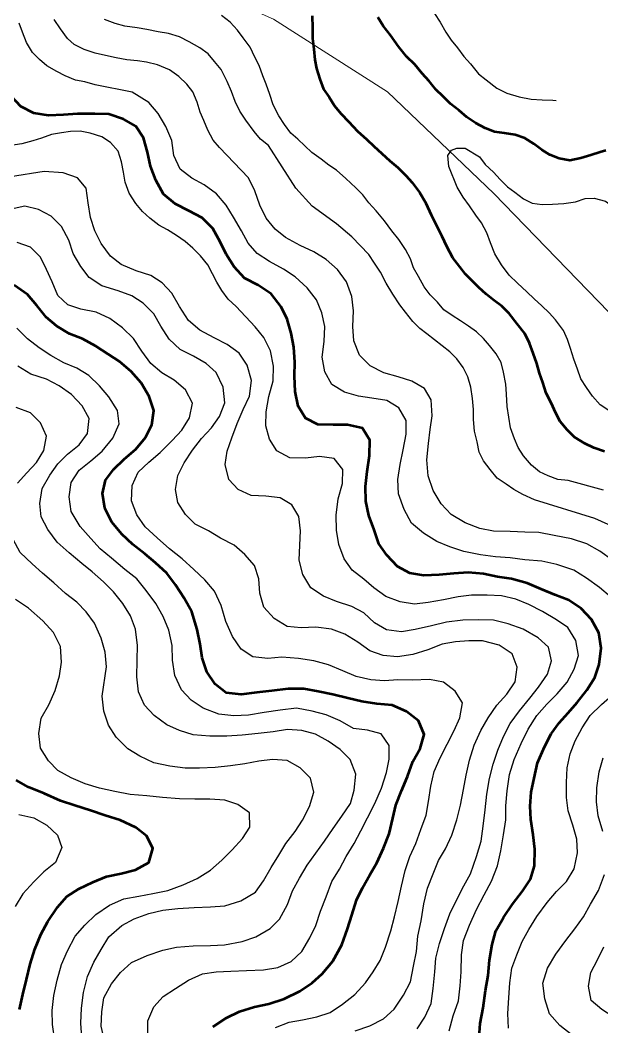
# Model space of a CAD drawing. Header units: metres. Extents: x 545098 to 555652, y 1854398 to 1862642.
# Drawn here: x 549858.2 to 550121.9, y 1860034.9 to 1860491.4 of the extents above; entities that cross this region are included whole.
import ezdxf

# ---------------------------------------------------------------- set-up
doc = ezdxf.new("R2010")
doc.units = ezdxf.units.M
doc.header["$LTSCALE"] = 6.8
for name, color, linetype, lineweight in [('1', 7, 'Continuous', 25), ('2', 7, 'Continuous', 53), ('52', 7, 'Continuous', 13)]:
    doc.layers.add(name, color=color, linetype=linetype, lineweight=lineweight)

msp = doc.modelspace()

# ---------------------------------------------------------------- linework, layer by layer
at = {"layer": '1'}
for points in [[(549945.64, 1860436.99), (549943.25, 1860441.48), (549941.43, 1860445.86), (549939.85, 1860449.72), (549938.39, 1860454.15), (549936.53, 1860458.89), (549933.71, 1860462.41), (549930.16, 1860465.85), (549925.93, 1860468.83), (549920.49, 1860471.12), (549915.56, 1860472.36), (549911.43, 1860472.96), (549906.58, 1860473.47), (549901.69, 1860474.35), (549896.95, 1860475.43), (549892.22, 1860476.51), (549887.24, 1860478.11), (549882.73, 1860480.33), (549879.63, 1860483.08), (549876.52, 1860487.49), (549873.61, 1860491.73)], [(549957.86, 1860450.15), (549955.68, 1860454.49), (549954.01, 1860459.07), (549951.99, 1860463.61), (549949.31, 1860468.99), (549946.28, 1860472.67), (549943.46, 1860476.2), (549939.64, 1860478.86), (549934.88, 1860481.6), (549930.38, 1860483.81), (549925.4, 1860485.41), (549920.71, 1860486.13), (549915.61, 1860487.16), (549911.28, 1860487.93), (549905.66, 1860488.72), (549901.29, 1860489.84), (549896.47, 1860491.65)], [(550010.45, 1860415.39), (550005.89, 1860419.62), (550001.57, 1860423.33), (549998.15, 1860425.67), (549994.69, 1860428.38), (549990.46, 1860431.36), (549987.32, 1860434.48), (549984.02, 1860437.39), (549980.92, 1860440.14), (549978.06, 1860444.03), (549975.55, 1860447.96), (549972.92, 1860452.98), (549971.41, 1860457.77), (549969.75, 1860462.35), (549968.18, 1860466.21), (549966.51, 1860470.79), (549964.57, 1860474.61), (549962.55, 1860479.15), (549959.27, 1860483.35), (549956.81, 1860486.92), (549953.43, 1860490.56), (549949.56, 1860493.58)], [(550046.11, 1860494.48), (550048.62, 1860490.55), (550051.21, 1860485.9), (550053.67, 1860482.33), (550056.49, 1860478.81), (550059.36, 1860474.92), (550062.34, 1860471.6), (550066.02, 1860467.08), (550069.48, 1860464.37), (550074.37, 1860460.55), (550078.87, 1860458.34), (550084.42, 1860456.62), (550089.88, 1860455.63), (550094.89, 1860455.32), (550099.69, 1860455.16), (550101.14, 1860455.01)], [(549951.58, 1860407.57), (549947.16, 1860412.64), (549941.6, 1860416.67), (549935.97, 1860419.79), (549930.77, 1860423.86), (549927.84, 1860430.02), (549927.02, 1860436.8), (549924.25, 1860443.16), (549920.82, 1860449.08), (549916.55, 1860454.06), (549909.02, 1860458.69), (549892.14, 1860462.15), (549887.57, 1860463.44), (549883.24, 1860464.2), (549878.57, 1860466.21), (549874.84, 1860468.15), (549870.29, 1860470.72), (549866.99, 1860473.63), (549863.85, 1860476.75), (549861.1, 1860481.2), (549859.23, 1860485.95), (549857.82, 1860490.01)], [(550124.81, 1860262.64), (550118.66, 1860265.51), (550091.38, 1860273.85), (550086.11, 1860276.34), (550081.97, 1860278.59), (550078.55, 1860280.94), (550074.53, 1860283.76), (550071.3, 1860287.6), (550068.23, 1860291.65), (550066.29, 1860295.46), (550065.35, 1860300.14), (550064.21, 1860304.97), (550063.75, 1860310.25), (550063.74, 1860314.85), (550063.33, 1860319.78), (550062.51, 1860325.01), (550061.2, 1860329.64), (550059.02, 1860333.98), (550056.15, 1860337.87), (550053.01, 1860340.98), (550042.63, 1860349.11), (550039.37, 1860351.66), (550036.23, 1860354.77), (550032.96, 1860358.98), (550030.34, 1860362.34), (550027.18, 1860367.11), (550024.18, 1860372.08), (550021.55, 1860377.1), (550018.84, 1860381.19), (550016.33, 1860385.12), (550008.6, 1860393.23), (550001.65, 1860399.02), (549990.65, 1860407.13), (549983.13, 1860415.24), (549970.77, 1860434.56), (549967.1, 1860437.43), (549964.28, 1860440.95), (549960.57, 1860446.06), (549957.86, 1860450.15)], [(550052.74, 1860033.13), (550054.46, 1860039.86), (550056.89, 1860046.67), (550057.69, 1860053.47), (550058.18, 1860059.86), (550058.25, 1860067.55), (550059.26, 1860074.1), (550061.85, 1860081.11), (550065.15, 1860088.21), (550068.52, 1860094.78), (550071.9, 1860100.94), (550074.54, 1860107.91), (550076.15, 1860114.8), (550077.32, 1860121.96), (550078.36, 1860128.73), (550078.44, 1860135.21), (550078.95, 1860141.92), (550080.05, 1860149.29), (550082.18, 1860156.11), (550085.28, 1860163.36), (550088.46, 1860169.9), (550092.4, 1860176.18), (550097.03, 1860181.27), (550101.63, 1860185.98), (550106.19, 1860191.29), (550109.43, 1860197.07), (550111.31, 1860203.27), (550110.09, 1860210.04), (550106.44, 1860215.96), (550101.35, 1860219.54), (550095.03, 1860223.2), (550088.85, 1860226.43), (550082.95, 1860228.79), (550076.42, 1860230.35), (550069.87, 1860230.63), (550062.8, 1860230.68), (550056.74, 1860229.94), (550050.2, 1860228.6), (550043.11, 1860227.38), (550037.05, 1860226.64), (550030.41, 1860227.64), (550023.95, 1860230.11), (550018.59, 1860233.98), (550013.95, 1860237.94), (550008.74, 1860242.02), (550005.04, 1860247.18), (550002.63, 1860253.58), (550001.65, 1860260.16), (550001.53, 1860267.02), (550002.45, 1860274.38), (550004.32, 1860281.3), (550004.45, 1860287.65), (550000.59, 1860292.61), (549993.95, 1860293.62), (549987.53, 1860292.83), (549980.46, 1860292.88), (549974.63, 1860296.15), (549971.28, 1860301.35), (549969.63, 1860307.49), (549969.76, 1860313.84), (549970.92, 1860320.68), (549972.95, 1860327.81), (549973.04, 1860334.52), (549971.65, 1860341.41), (549968.73, 1860347.57), (549964.71, 1860352.33), (549956.11, 1860361.52), (549952.56, 1860364.96), (549949.69, 1860368.84), (549947.39, 1860372.61), (549945.45, 1860376.43), (549943.31, 1860380.4), (549940.04, 1860384.61), (549936.49, 1860388.04), (549932.99, 1860391.11), (549929.16, 1860393.78), (549924.98, 1860396.4), (549921.04, 1860398.49), (549916.97, 1860401.68), (549913.67, 1860404.59), (549910.64, 1860408.28), (549907.69, 1860412.89), (549905.78, 1860417.99), (549905.04, 1860422.51), (549904.1, 1860427.18), (549902.6, 1860431.97), (549899.17, 1860435.97), (549895.19, 1860438.43), (549890, 1860440.19), (549885.47, 1860441.11), (549881.07, 1860440.94), (549876.92, 1860440.25), (549872.41, 1860439.52), (549867.82, 1860437.86), (549863.92, 1860436.65), (549858.93, 1860435.3)], [(550126.92, 1860246.32), (550120.96, 1860250.66), (550115.13, 1860253.93), (550108.16, 1860256.16), (550100.36, 1860257.74), (550093.32, 1860259.06), (550086.97, 1860259.19), (550080.42, 1860259.48), (550072.8, 1860259.64), (550066.67, 1860260.88), (550060.02, 1860263.51), (550053.59, 1860267.25), (550049.01, 1860272.13), (550045.37, 1860278.2), (550043.12, 1860284.8), (550042.61, 1860291.98), (550043.32, 1860299.49), (550044.01, 1860305.73), (550045.06, 1860312.01), (550044.54, 1860319.19), (550041.55, 1860324.44), (550035.72, 1860327.71), (550029.51, 1860329.67), (550023.14, 1860331.43), (550016.95, 1860334.66), (550012.02, 1860339.49), (550009.41, 1860346.05), (550008.99, 1860352.51), (550009.39, 1860359.62), (550008.6, 1860366.04), (550006.15, 1860372.8), (550002.05, 1860378.28), (549996.96, 1860382.91), (549991.28, 1860386.38), (549985.14, 1860389.25), (549978.55, 1860392.8), (549973.75, 1860396.56), (549969.69, 1860401.67), (549966.81, 1860407.48), (549964.56, 1860414.08), (549961.68, 1860419.89), (549948.62, 1860433.67), (549945.64, 1860436.99)], [(549858.93, 1860435.3), (549854.05, 1860434.52)], [(550059.07, 1860411.17), (550056.32, 1860415.62), (550052.48, 1860425.06), (550052.06, 1860430.04), (550053.72, 1860432.52), (550056.2, 1860433.35), (550059.93, 1860433.35), (550066.43, 1860429.37), (550069.05, 1860426.01), (550072.8, 1860422.41), (550075.78, 1860419.1), (550079.13, 1860415.82), (550082.54, 1860413.47), (550086.41, 1860410.45), (550090.35, 1860408.35), (550094.84, 1860407.79), (550099.6, 1860408), (550104.72, 1860408.26), (550109.96, 1860409.08), (550114.39, 1860410.54), (550118.42, 1860410.66), (550123.56, 1860409.27), (550127.79, 1860406.28), (550131.5, 1860403.05)], [(550038.12, 1860034.06), (550041.6, 1860039.27), (550044.59, 1860045.59), (550045.46, 1860052.34), (550046.14, 1860059.89), (550046.71, 1860066.07), (550048.36, 1860072.69), (550050.52, 1860079.57), (550053.04, 1860086.16), (550056.24, 1860092.61), (550059.42, 1860098.83), (550062.38, 1860104.26), (550065.03, 1860112.19), (550067.26, 1860119.16), (550068.06, 1860125.95), (550068.98, 1860133.31), (550069.74, 1860140.46), (550071.05, 1860147.5), (550072.71, 1860154.04), (550074.82, 1860160.45), (550077.34, 1860166.55), (550080.41, 1860172.53), (550084.6, 1860178.29), (550089.34, 1860183.94), (550093.26, 1860188.94), (550097.24, 1860194.86), (550099.05, 1860200.87), (550097.75, 1860207.05), (550093.06, 1860211.37), (550086.22, 1860215.2), (550079.41, 1860217.62), (550072.74, 1860219.3), (550065.83, 1860219.54), (550058.84, 1860219.37), (550051.45, 1860218.38), (550044.76, 1860216.84), (550037.34, 1860215.07), (550031.08, 1860214.08), (550024.28, 1860214.88), (550018.86, 1860218.16), (550013.97, 1860222.63), (550008.54, 1860225.59), (550001.58, 1860227.82), (549995.68, 1860230.18), (549989.96, 1860234.01), (549986.32, 1860240.08), (549984.63, 1860246.57), (549985.07, 1860253.32), (549985.36, 1860259.88), (549984.58, 1860266.3), (549981.39, 1860271.7), (549976.11, 1860274.86), (549969.52, 1860275.51), (549962.97, 1860275.79), (549957.02, 1860278.51), (549952.85, 1860283.07), (549951.11, 1860289.92), (549952, 1860296), (549954.15, 1860302.06), (549956.63, 1860308.51), (549959.3, 1860314.81), (549962.17, 1860320.95), (549963.13, 1860327.95), (549961.19, 1860334.95), (549957.44, 1860340.47), (549952.08, 1860344.34), (549946.09, 1860347.42), (549939.71, 1860350.8), (549934.46, 1860355.23), (549930.43, 1860361.62), (549926.99, 1860367.54), (549922.61, 1860372.25), (549917.5, 1860375.61), (549910.73, 1860377.68), (549904.03, 1860380.67), (549899.23, 1860384.43), (549894.92, 1860390.06), (549892.04, 1860395.86), (549890.03, 1860401.95), (549889.05, 1860408.53), (549888.18, 1860415.24), (549884.13, 1860419.88), (549877.76, 1860422.19), (549869.08, 1860422.77), (549853.87, 1860420.4)], [(550122.6, 1860278.35), (550106.61, 1860282.69), (550101.96, 1860283.05), (550097.56, 1860284.85), (550093.61, 1860286.63), (550089.99, 1860289.63), (550086.35, 1860293.79), (550084.05, 1860297.56), (550082.27, 1860301.58), (550080.56, 1860306.52), (550079.79, 1860311.4), (550079.01, 1860316.28), (550078.71, 1860321.76), (550078.34, 1860326.32), (550077.31, 1860331.72), (550076.21, 1860336.19), (550074.07, 1860340.16), (550071.05, 1860343.84), (550068.27, 1860347), (550065.13, 1860350.12), (550061.51, 1860352.62), (550057.89, 1860355.13), (550054.11, 1860357.43), (550050.29, 1860360.1), (550047.48, 1860363.52), (550044.03, 1860366.87), (550041.33, 1860370.54), (550038.73, 1860375.19), (550036.59, 1860379.17), (550035.18, 1860383.23), (550032.83, 1860387.36), (550029.88, 1860391.98), (550026.65, 1860395.82), (550023.33, 1860400.38), (550019.65, 1860404.91), (550016.26, 1860408.54), (550013.6, 1860412.27), (550010.45, 1860415.39)], [(550125.58, 1860314.14), (550121.19, 1860316.92), (550117.75, 1860320.92), (550114.89, 1860324.8), (550112.38, 1860328.73), (550110.92, 1860333.16), (550109.26, 1860337.74), (550107.76, 1860342.53), (550106.34, 1860346.59), (550104.56, 1860350.61), (550100.84, 1860355.5), (550098.06, 1860358.66), (550094.72, 1860361.93), (550091.21, 1860365), (550087.87, 1860368.28), (550083.71, 1860372.19), (550079.96, 1860375.78), (550076.43, 1860380.51), (550073.43, 1860385.48), (550071.36, 1860390.39), (550069.7, 1860394.97), (550067.31, 1860399.47), (550064.85, 1860403.03), (550061.94, 1860407.28), (550059.07, 1860411.17)], [(550010.07, 1860033.15), (550016.67, 1860035.4), (550022.99, 1860038.53), (550027.71, 1860042.9), (550032.01, 1860049.22), (550035.24, 1860055.41), (550036.55, 1860062.45), (550037.91, 1860069.13), (550038.51, 1860076.08), (550040.02, 1860082.96), (550041.25, 1860090.72), (550042.92, 1860097.8), (550045.4, 1860104.25), (550047.91, 1860110.35), (550051.07, 1860115.63), (550053.94, 1860121.77), (550056.17, 1860128.74), (550057.89, 1860135.46), (550059.2, 1860142.5), (550060.4, 1860148.99), (550061.92, 1860155.87), (550063.99, 1860162.64), (550066.98, 1860169.34), (550070.45, 1860175.01), (550074.28, 1860180.73), (550078.91, 1860185.82), (550082.58, 1860191.33), (550083.58, 1860197.97), (550081.22, 1860204.02), (550075.3, 1860208), (550067.82, 1860209.99), (550061.66, 1860209.96), (550055.56, 1860209.58), (550049.53, 1860208.49), (550042.97, 1860205.88), (550036.17, 1860203.78), (550029.23, 1860202.76), (550022.84, 1860203.24), (550016.78, 1860205.4), (550011.22, 1860209.43), (550005.35, 1860213.06), (549999.29, 1860215.22), (549992.3, 1860216.18), (549985.63, 1860215.91), (549979.24, 1860216.4), (549973.37, 1860220.03), (549968.75, 1860225.26), (549966.89, 1860231.55), (549966.47, 1860238.01), (549964.46, 1860244.1), (549960.04, 1860249.18), (549955.19, 1860253.29), (549949.01, 1860256.52), (549943.53, 1860259.84), (549937.55, 1860262.91), (549933.22, 1860267.27), (549929.67, 1860272.63), (549928.57, 1860278.65), (549929.62, 1860284.94), (549932.53, 1860290.72), (549936.36, 1860296.44), (549940.43, 1860301.64), (549944.91, 1860306.53), (549948.62, 1860311.69), (549950.94, 1860317.94), (549950.27, 1860324.92), (549947.1, 1860331.6), (549942.61, 1860335.76), (549936.78, 1860339.03), (549930.8, 1860342.1), (549925.71, 1860346.73), (549921.91, 1860352.61), (549918.88, 1860358.21), (549913.95, 1860363.04), (549908.83, 1860366.4), (549902.57, 1860368.71), (549895.25, 1860370.9), (549889.53, 1860374.73), (549885.67, 1860379.69), (549882.23, 1860385.61), (549880.22, 1860391.7), (549876.94, 1860397.82), (549872.21, 1860402.49), (549866.58, 1860405.6), (549860.26, 1860407.01), (549844.32, 1860403.59)], [(550125.83, 1860229.85), (550120.79, 1860234.12), (550115.03, 1860238.31), (550109.15, 1860241.94), (550101.58, 1860244.64), (550094.7, 1860246.15), (550087.04, 1860246.67), (550080.4, 1860247.67), (550073.65, 1860248.11), (550066.85, 1860248.91), (550059.41, 1860250.54), (550053, 1860252.66), (550047.1, 1860255.02), (550041.03, 1860258.8), (550035.58, 1860263.39), (550032.3, 1860269.51), (550029.8, 1860276.62), (550029.38, 1860283.09), (550030.54, 1860289.93), (550031.89, 1860296.61), (550033.21, 1860303.65), (550033.18, 1860309.8), (550029.95, 1860315.56), (550024.47, 1860318.88), (550017.64, 1860320.04), (550011.55, 1860320.92), (550005.18, 1860322.68), (549999.51, 1860326.16), (549996.28, 1860331.92), (549995.09, 1860338.65), (549996.05, 1860345.65), (549996.3, 1860352.56), (549995, 1860358.73), (549992.48, 1860364.58), (549988.37, 1860370.05), (549982.88, 1860375), (549977.57, 1860378.51), (549971.18, 1860381.9), (549965.66, 1860385.57), (549961.64, 1860390.33), (549958.61, 1860395.94), (549954.97, 1860402.01), (549951.58, 1860407.57)], [(549974.02, 1860034.63), (549980.15, 1860037.1), (549986.14, 1860038.15), (549992.67, 1860039.49), (549998.76, 1860041.5), (550004.28, 1860045.25), (550009.91, 1860049.56), (550014.7, 1860054.85), (550018.26, 1860059.8), (550021.42, 1860065.08), (550023.82, 1860071.03), (550026.22, 1860078.52), (550027.97, 1860084.88), (550029.53, 1860091.82), (550031.05, 1860098.7), (550032.72, 1860105.79), (550034.83, 1860112.2), (550037.55, 1860118.14), (550039.87, 1860124.4), (550042.34, 1860130.85), (550043.38, 1860137.14), (550044.34, 1860144.13), (550045.9, 1860150.66), (550048.57, 1860156.96), (550051.8, 1860163.14), (550055.03, 1860169.33), (550057.59, 1860175.07), (550058.75, 1860181.91), (550055.4, 1860187.12), (550050.19, 1860191.19), (550043.71, 1860192.39), (550036.13, 1860192.19), (550029.42, 1860192.28), (550023.32, 1860191.9), (550017.12, 1860192.23), (550010.59, 1860193.79), (550004.5, 1860196.3), (549998, 1860199.13), (549991.27, 1860200.85), (549984.43, 1860202), (549976.77, 1860202.52), (549970.5, 1860201.94), (549963.7, 1860202.74), (549958.39, 1860206.25), (549954.44, 1860211.93), (549951.43, 1860218.8), (549949.29, 1860225.96), (549946.32, 1860232.48), (549941.9, 1860237.55), (549936.97, 1860242.38), (549931.68, 1860247.17), (549925.88, 1860251.71), (549920.39, 1860256.66), (549914.9, 1860261.6), (549911.15, 1860267.12), (549908.74, 1860273.52), (549908.98, 1860280.43), (549911.7, 1860286.37), (549916.57, 1860290.95), (549921.65, 1860295.37), (549927.15, 1860300.75), (549931.46, 1860305.44), (549934.94, 1860311.11), (549936.29, 1860317.79), (549933.21, 1860323.75), (549927.97, 1860328.18), (549922.5, 1860331.5), (549917.45, 1860335.77), (549913.34, 1860341.24), (549909.55, 1860347.12), (549904.62, 1860351.95), (549898.86, 1860356.13), (549892.71, 1860359.01), (549885.67, 1860360.32), (549879.82, 1860362.32), (549875.33, 1860366.48), (549872.76, 1860372.69), (549870.08, 1860378.33), (549867.41, 1860383.98), (549862.87, 1860388.5), (549856.82, 1860390.66)], [(549916.13, 1860031.48), (549916.11, 1860037.63), (549918.78, 1860043.93), (549923.09, 1860048.62), (549928.61, 1860052.37), (549934.48, 1860056.16), (549940.85, 1860058.93), (549947.07, 1860059.87), (549953.73, 1860060.14), (549960.75, 1860060.45), (549968.49, 1860060.85), (549975.07, 1860061.83), (549981.07, 1860064.55), (549985.95, 1860069.13), (549989.53, 1860075.36), (549992.29, 1860080.95), (549994.41, 1860087.36), (549996.88, 1860093.81), (549999.46, 1860100.83), (550002.94, 1860106.5), (550006.05, 1860112.13), (550009.68, 1860118), (550012.6, 1860123.79), (550015.67, 1860129.77), (550019.05, 1860136.16), (550022, 1860143.22), (550024.23, 1860150.19), (550025.47, 1860156.31), (550025.45, 1860162.46), (550021.9, 1860167.82), (550015.73, 1860169.43), (550009.29, 1860170.27), (550003.26, 1860173.7), (549996.96, 1860176.37), (549990.59, 1860178.13), (549983.55, 1860179.45), (549976.06, 1860178.53), (549968.77, 1860177.46), (549961.68, 1860176.24), (549955.01, 1860175.97), (549948.21, 1860176.77), (549941.2, 1860179.36), (549935.69, 1860183.03), (549931.31, 1860187.74), (549928.34, 1860194.26), (549927.32, 1860201.2), (549927.05, 1860207.86), (549925.67, 1860214.75), (549923.1, 1860220.96), (549919.66, 1860226.88), (549915.31, 1860232.86), (549911.05, 1860238.14), (549905.65, 1860242.37), (549899.6, 1860247.42), (549894.55, 1860251.7), (549890.18, 1860256.41), (549885.36, 1860261.8), (549881.28, 1860268.54), (549880.45, 1860275.32), (549881.3, 1860281.76), (549884.97, 1860287.28), (549890.24, 1860291.54), (549895.32, 1860295.96), (549900.22, 1860301.81), (549903.05, 1860308.31), (549902.31, 1860314.37), (549898.47, 1860320.6), (549894.25, 1860325.52), (549889.32, 1860330.35), (549883.85, 1860333.66), (549877.95, 1860336.02), (549872.12, 1860339.29), (549866.8, 1860342.81), (549861.6, 1860346.88), (549856.67, 1860351.71)], [(549896.66, 1860028), (549894.88, 1860035.21), (549895.17, 1860041.76), (549896.21, 1860048.04), (549899.6, 1860054.43), (549903.67, 1860059.63), (549908.74, 1860064.05), (549915.77, 1860067.26), (549922.89, 1860069.76), (549929.07, 1860071.05), (549936.61, 1860071.61), (549944.54, 1860071.85), (549950.85, 1860072.08), (549958.81, 1860073.59), (549965.06, 1860075.8), (549971.49, 1860079.48), (549975.85, 1860083.81), (549979.39, 1860090.4), (549981.71, 1860096.65), (549984.82, 1860102.28), (549988.25, 1860108.31), (549992.18, 1860113.63), (549996.21, 1860119.19), (550000.04, 1860124.9), (550004.07, 1860130.46), (550007.9, 1860136.18), (550009.7, 1860142.19), (550010.31, 1860149.46), (550007.86, 1860156.22), (550003.33, 1860160.74), (549997.81, 1860164.41), (549992.04, 1860167.64), (549985.87, 1860169.24), (549979.47, 1860169.73), (549972.9, 1860168.74), (549966.12, 1860167.92), (549958.78, 1860167.21), (549951.96, 1860166.74), (549944.18, 1860166.7), (549936.67, 1860167.41), (549930.46, 1860169.37), (549924.72, 1860171.93), (549918.96, 1860176.11), (549914.58, 1860180.83), (549911.86, 1860186.83), (549911.03, 1860193.61), (549911.19, 1860201.24), (549911.48, 1860207.79), (549910.57, 1860215.28), (549908.2, 1860221.33), (549904.81, 1860226.89), (549900.54, 1860232.16), (549896.01, 1860236.68), (549890.92, 1860241.31), (549886.12, 1860245.07), (549880.47, 1860249.81), (549874.98, 1860254.75), (549870.68, 1860260.38), (549867.8, 1860266.19), (549867.06, 1860272.25), (549868.22, 1860279.09), (549871.65, 1860285.12), (549875.36, 1860290.28), (549879.72, 1860294.61), (549885, 1860298.88), (549888.71, 1860304.04), (549889.51, 1860310.83), (549886.28, 1860316.59), (549881.5, 1860321.62), (549875.94, 1860325.65), (549870.16, 1860328.57), (549862.99, 1860330.95), (549857.11, 1860334.58)], [(549856.99, 1860281.43), (549861.31, 1860286.11), (549865.62, 1860290.8), (549868.94, 1860296.28), (549870.14, 1860302.76), (549867.42, 1860308.76), (549862.89, 1860313.28), (549856.43, 1860315.75)], [(549886.16, 1860030.09), (549885.73, 1860036.56), (549885.98, 1860043.47), (549886.93, 1860050.46), (549888.76, 1860057.75), (549891.59, 1860064.24), (549894.86, 1860070.07), (549898.34, 1860075.75), (549904.24, 1860080.81), (549909.84, 1860083.85), (549916.6, 1860086.3), (549922.94, 1860087.79), (549929.72, 1860088.62), (549937.09, 1860088.98), (549944.47, 1860089.33), (549950.94, 1860089.76), (549958.26, 1860092.1), (549964.84, 1860095.98), (549968.56, 1860101.14), (549971.99, 1860107.17), (549975.46, 1860112.84), (549978.62, 1860118.11), (549982.85, 1860123.51), (549986.21, 1860128.63), (549989.44, 1860134.82), (549991.35, 1860141.39), (549989.86, 1860147.72), (549985.13, 1860152.39), (549979.3, 1860155.67), (549972.54, 1860156.11), (549966.48, 1860155.37), (549960.1, 1860154.23), (549953.52, 1860153.25), (549946.54, 1860152.58), (549939.52, 1860152.27), (549933.01, 1860152.2), (549926.02, 1860153.16), (549918.78, 1860154.63), (549912.44, 1860157.66), (549906.96, 1860160.98), (549901.79, 1860166.32), (549898.24, 1860171.68), (549896.18, 1860178.13), (549895.36, 1860184.91), (549897.36, 1860198.18), (549896.74, 1860204.8), (549894.88, 1860211.1), (549891.87, 1860217.97), (549888.17, 1860223.13), (549883.84, 1860227.49), (549878.83, 1860231.41), (549873.54, 1860236.19), (549868.3, 1860240.62), (549863.61, 1860244.94), (549858.27, 1860250.08), (549855.04, 1860255.84)], [(549873.94, 1860028.76), (549872.87, 1860036.05), (549872.65, 1860042.36), (549873.45, 1860049.16), (549874.96, 1860056.04), (549876.99, 1860063.16), (549879.67, 1860069.46), (549883.21, 1860076.05), (549887.48, 1860081.1), (549892.51, 1860085.87), (549898.7, 1860090.07), (549905.22, 1860093.03), (549911.95, 1860094.21), (549918.33, 1860095.35), (549925.22, 1860096.74), (549932.14, 1860099.39), (549938.5, 1860102.16), (549944.43, 1860105.9), (549949.66, 1860110.52), (549954.33, 1860115.26), (549958.96, 1860120.35), (549962.32, 1860125.46), (549962.21, 1860131.92), (549956.85, 1860135.79), (549950.99, 1860137.79), (549944.24, 1860138.24), (549937.38, 1860138.12), (549930.47, 1860138.37), (549922.8, 1860138.88), (549915.65, 1860139.64), (549908.14, 1860140.35), (549901.1, 1860141.67), (549894.22, 1860143.18), (549887.65, 1860145.1), (549881.35, 1860147.77), (549875.32, 1860151.2), (549870.99, 1860155.56), (549867.39, 1860161.28), (549866.62, 1860168.01), (549867.78, 1860174.85), (549871.21, 1860180.88), (549874.04, 1860187.38), (549876.11, 1860194.15), (549877, 1860200.23), (549876.44, 1860207.36), (549873.32, 1860213.67), (549868.5, 1860219.06), (549862.01, 1860224.79), (549856.1, 1860228.77)], [(550079.59, 1860034.32), (550079.33, 1860040.99), (550079.73, 1860048.09), (550080.17, 1860054.85), (550081.17, 1860061.49), (550083.33, 1860067.54), (550085.85, 1860073.64), (550088.81, 1860079.07), (550092.44, 1860084.94), (550097.09, 1860091.3), (550101.36, 1860096.35), (550105.88, 1860100.88), (550109.35, 1860106.55), (550110.82, 1860113.79), (550110.6, 1860120.1), (550108.75, 1860126.39), (550106.69, 1860132.84), (550105.96, 1860138.91), (550105.84, 1860145.77), (550106.13, 1860152.32), (550107.53, 1860158.65), (550109.89, 1860164.55), (550112.96, 1860170.53), (550116.64, 1860176.05), (550121.82, 1860181.03), (550126.38, 1860185.2)], [(550122.33, 1860123.48), (550120.25, 1860130.6), (550119.46, 1860137.02), (550119.59, 1860143.37), (550120.71, 1860150.57), (550122.47, 1860156.94)], [(549857.59, 1860131.18), (549864.48, 1860129.66), (549870.31, 1860126.39), (549875.2, 1860121.92), (549877.16, 1860116.18), (549874.18, 1860109.48), (549868.9, 1860105.22), (549864.39, 1860100.69), (549859.44, 1860095.2), (549855.97, 1860089.53)], [(550108.41, 1860031.19), (550102.81, 1860035.58), (550098.19, 1860040.81), (550096.09, 1860047.61), (550095.22, 1860054.75), (550097.29, 1860061.52), (550101.04, 1860067.95), (550105.53, 1860074.11), (550109.61, 1860079.31), (550113.64, 1860084.87), (550116.75, 1860090.5), (550120.34, 1860096.73), (550123.08, 1860103.94)], [(550127.02, 1860039.45), (550121.91, 1860042.8), (550117.06, 1860046.92), (550115.92, 1860053.3), (550116.97, 1860059.58), (550119.88, 1860065.37), (550122.8, 1860071.15)]]:
    msp.add_lwpolyline(points, dxfattribs=at)
at = {"layer": '2'}
for points in [[(549990.62, 1860493.31), (549990.72, 1860487.99), (549990.77, 1860483.02), (549991.34, 1860478.3), (549991.76, 1860473.38), (549992.61, 1860469.44), (549994.11, 1860464.65), (549995.77, 1860460.06), (549998.23, 1860456.5), (550000.74, 1860452.57), (550003.56, 1860449.05), (550007.15, 1860445.25), (550011.15, 1860441.13), (550015.31, 1860437.22), (550018.61, 1860434.31), (550022.16, 1860430.87), (550025.87, 1860427.64), (550029.37, 1860424.57), (550033.12, 1860420.98), (550035.9, 1860417.82), (550039.43, 1860413.09), (550042.22, 1860408.28)], [(550123.71, 1860432.24), (550121.14, 1860431.52), (550116.87, 1860430.26), (550112.45, 1860428.8), (550107.41, 1860427.82), (550102.52, 1860428.69), (550098.26, 1860430.39), (550094.69, 1860432.53), (550091.02, 1860435.4), (550087.04, 1860437.86), (550082.63, 1860439.34), (550077.73, 1860440.22), (550073.24, 1860440.78), (550068.99, 1860442.47), (550064.85, 1860444.73), (550060.66, 1860447.35), (550057.16, 1860450.42), (550053.29, 1860453.45), (550049.94, 1860456.72), (550046.6, 1860460), (550043.57, 1860463.68), (550040.39, 1860467.16), (550037.11, 1860471.36), (550033.36, 1860474.95), (550029.68, 1860479.48), (550026.12, 1860484.57), (550022.84, 1860488.77), (550020.34, 1860492.7)], [(549864.48, 1860449.2), (549858.5, 1860452.27), (549854.12, 1860456.99)], [(550066.33, 1860030.09), (550066.82, 1860036.48), (550068.14, 1860043.52), (550069.16, 1860051.43), (550070.32, 1860058.27), (550070.92, 1860065.22), (550072.24, 1860072.26), (550073.84, 1860078.43), (550077.27, 1860084.46), (550081.41, 1860090.58), (550085.96, 1860096.38), (550089.63, 1860101.9), (550091.43, 1860107.91), (550091.59, 1860115.53), (550090.81, 1860121.95), (550089.78, 1860128.89), (550089.4, 1860135), (550089.89, 1860141.39), (550091.29, 1860147.72), (550092.8, 1860154.6), (550095.9, 1860161.86), (550098.97, 1860167.84), (550102.53, 1860172.8), (550106.69, 1860177.29), (550110.65, 1860181.94), (550115.04, 1860187.54), (550118.67, 1860193.41), (550120.67, 1860199.27), (550121.58, 1860206.62), (550120.56, 1860213.56), (550117.28, 1860219.67), (550112.5, 1860224.7), (550106.99, 1860228.38), (550100.53, 1860230.85), (550094.43, 1860233.36), (550088.13, 1860236.04), (550081.01, 1860238.06), (550074.57, 1860238.91), (550068.24, 1860240.31), (550061.29, 1860240.91), (550054.82, 1860240.49), (550048.2, 1860239.86), (550041.18, 1860239.55), (550034.9, 1860240.59), (550029.27, 1860243.71), (550024.49, 1860248.74), (550020.79, 1860253.9), (550018.73, 1860260.35), (550016.32, 1860266.75), (550014.98, 1860273.29), (550014.72, 1860279.95), (550015.52, 1860286.75), (550016.63, 1860293.94), (550016.68, 1860301.01), (550013.48, 1860306.41), (550006.6, 1860307.93), (550000.09, 1860307.86), (549993.18, 1860308.1), (549987.6, 1860310.86), (549984.21, 1860316.42), (549982.87, 1860322.96), (549982.55, 1860329.98), (549982.69, 1860336.33), (549982.22, 1860343.15), (549981.08, 1860349.53), (549979.23, 1860355.82), (549976.55, 1860361.47), (549972.04, 1860367.26), (549966.12, 1860371.24), (549959.94, 1860374.47), (549955.16, 1860379.5), (549951.57, 1860385.22), (549948.89, 1860390.87), (549945.61, 1860396.99), (549940.68, 1860401.82), (549934.69, 1860404.89), (549928.5, 1860408.12), (549923.26, 1860412.55), (549919.78, 1860418.82), (549917.37, 1860425.23), (549915.87, 1860431.56), (549914.18, 1860438.05), (549910.63, 1860443.41), (549905, 1860446.53), (549898.39, 1860448.8), (549892.03, 1860448.93), (549884.25, 1860448.89), (549877.79, 1860448.46), (549871.12, 1860448.19), (549864.48, 1860449.2)], [(550123.08, 1860295.74), (550118.26, 1860297.54), (550114.16, 1860299.44), (550109.57, 1860302.38), (550106.22, 1860305.65), (550102.99, 1860309.49), (550100.85, 1860313.47), (550099.03, 1860317.52), (550096.7, 1860322.3), (550095.19, 1860327.09), (550093.58, 1860331.31), (550092.48, 1860335.78), (550090.82, 1860340.36), (550089.15, 1860344.95), (550086.97, 1860349.29), (550083.49, 1860353.65), (550079.97, 1860358.38), (550076.62, 1860361.65), (550073.16, 1860364.36), (550069.5, 1860367.23), (550066.2, 1860370.14), (550063.26, 1860373.1), (550060.12, 1860376.21), (550057.5, 1860379.57), (550054.43, 1860383.62), (550051.59, 1860388.8), (550049.56, 1860393.34), (550047.13, 1860398.2), (550044.7, 1860403.05), (550042.22, 1860408.28)], [(549945.58, 1860034.89), (549951.77, 1860039.08), (549957.58, 1860041.96), (549964.38, 1860044.06), (549970.92, 1860045.39), (549977.88, 1860047.69), (549985.06, 1860051.1), (549990.58, 1860054.85), (549995.14, 1860059.03), (549999.89, 1860064.67), (550004.05, 1860072.06), (550006.6, 1860079.43), (550008.55, 1860085.64), (550010.63, 1860092.41), (550013.39, 1860098), (550016.66, 1860103.83), (550019.97, 1860109.3), (550022.96, 1860116), (550025.43, 1860122.46), (550027.1, 1860129.54), (550028.55, 1860135.51), (550031.02, 1860141.96), (550033.85, 1860148.46), (550036.28, 1860155.27), (550039.55, 1860161.1), (550041.31, 1860167.47), (550038.74, 1860173.68), (550033.34, 1860177.91), (550026.84, 1860180.74), (550019.89, 1860181.34), (550013.05, 1860182.5), (550006.72, 1860183.9), (550000, 1860185.61), (549993.31, 1860186.97), (549986.83, 1860188.17), (549979.77, 1860188.22), (549972.27, 1860187.3), (549965.5, 1860186.48), (549958.36, 1860185.61), (549951.57, 1860186.41), (549946.56, 1860190.33), (549942.81, 1860195.84), (549940.76, 1860202.29), (549939.82, 1860208.51), (549938.48, 1860215.05), (549936.06, 1860223.08), (549932.58, 1860229.35), (549928.58, 1860235.38), (549924.68, 1860240.7), (549919.59, 1860245.33), (549914.74, 1860249.45), (549909.34, 1860253.68), (549904.25, 1860258.31), (549899.79, 1860263.74), (549896.66, 1860270.06), (549895.48, 1860276.79), (549896.93, 1860282.76), (549900.49, 1860287.72), (549905.36, 1860292.29), (549910.59, 1860296.91), (549915.02, 1860302.16), (549917.93, 1860307.95), (549918.78, 1860314.39), (549916.73, 1860320.83), (549913.09, 1860326.91), (549908.47, 1860332.14), (549903.22, 1860336.57), (549898.11, 1860339.93), (549892.59, 1860343.6), (549886.41, 1860346.83), (549880.51, 1860349.19), (549874.83, 1860352.66), (549869.99, 1860356.78), (549865.73, 1860362.05), (549861.51, 1860366.97), (549855.55, 1860371.31)], [(549857.91, 1860042.72), (549859.43, 1860049.6), (549861.14, 1860056.33), (549862.81, 1860063.41), (549864.88, 1860070.18), (549867.62, 1860076.76), (549870.69, 1860082.74), (549875.14, 1860089.26), (549879.36, 1860094.02), (549884.88, 1860097.45), (549891.19, 1860100.58), (549897.4, 1860103.14), (549903.93, 1860104.48), (549910.43, 1860106.18), (549916.54, 1860109.46), (549918.3, 1860115.83), (549915.58, 1860121.42), (549910.58, 1860125.34), (549903.48, 1860128.63), (549896.71, 1860130.71), (549890.09, 1860132.98), (549882.92, 1860135.36), (549876.51, 1860137.48), (549869.06, 1860140.73), (549862, 1860143.68), (549856.37, 1860146.79)]]:
    msp.add_lwpolyline(points, dxfattribs=at)
at = {"layer": '52'}
msp.add_lwpolyline([(549459.16, 1860721.77), (549611.22, 1860646.61), (549686.28, 1860624.35), (549753.51, 1860602.83), (549836.47, 1860555.49), (549901.84, 1860523.67), (549973.13, 1860491.84), (550024.68, 1860458.91), (550072.93, 1860412.81), (550191.21, 1860290.69), (550243.59, 1860229.4), (550280.69, 1860174.68), (550322.5, 1860153.32)], dxfattribs=at)

doc.saveas('drawing.dxf')
